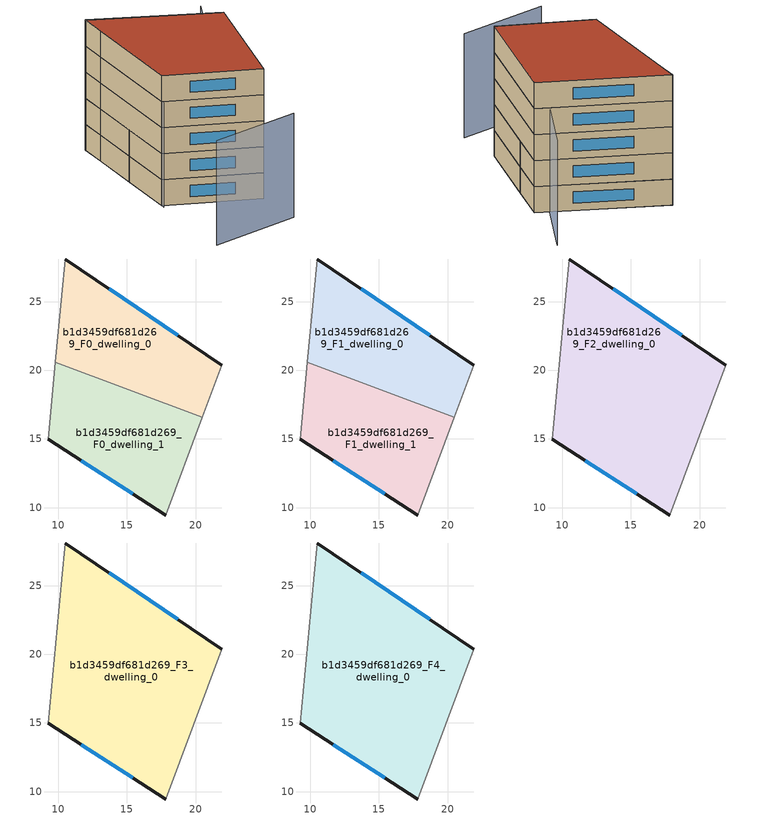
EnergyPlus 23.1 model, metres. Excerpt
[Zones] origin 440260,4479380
b1d3459df681d269_F0_dwelling_0
 floor ground (EU_floor_Construction): 20.48,16.57 21.91,20.36 10.51,28.1 10.26,25.47 9.79,20.58 z0
 wall outside (EU_wall_Construction): 10.51,28.1 21.91,20.36 z0:3
 wall adiabatic (EU_wall_Construction): 21.91,20.36 20.48,16.57 / 9.79,20.58 10.26,25.47 10.51,28.1 z0:3
 wall to b1d3459df681d269_F0_dwelling_1 (EU_wall_Construction): 20.48,16.57 9.79,20.58 z0:3
 window (EU_Window_Construction): 13.71,25.93 18.71,22.54 z0.84:2.16
b1d3459df681d269_F0_dwelling_1
 floor ground (EU_floor_Construction): 17.81,9.46 20.48,16.57 9.79,20.58 9.26,14.97 z0
 wall outside (EU_wall_Construction): 17.81,9.46 9.26,14.97 z0:3
 wall adiabatic (EU_wall_Construction): 20.48,16.57 17.81,9.46 / 9.26,14.97 9.79,20.58 z0:3
 window (EU_Window_Construction): 15.41,11.01 11.66,13.42 z0.84:2.16
b1d3459df681d269_F1_dwelling_0
 floor to b1d3459df681d269_F0_dwelling_0 (EU_floor_Construction): 20.48,16.57 21.91,20.36 10.51,28.1 10.26,25.47 9.79,20.58 z3
 wall outside (EU_wall_Construction): 10.51,28.1 21.91,20.36 z3:6
 wall adiabatic (EU_wall_Construction): 21.91,20.36 20.48,16.57 / 9.79,20.58 10.26,25.47 10.51,28.1 z3:6
 wall to b1d3459df681d269_F1_dwelling_1 (EU_wall_Construction): 20.48,16.57 9.79,20.58 z3:6
 window (EU_Window_Construction): 13.71,25.93 18.71,22.54 z3.84:5.16
b1d3459df681d269_F1_dwelling_1
 floor to b1d3459df681d269_F0_dwelling_1 (EU_floor_Construction): 17.81,9.46 20.48,16.57 9.79,20.58 9.26,14.97 z3
 wall outside (EU_wall_Construction): 17.81,9.46 9.26,14.97 z3:6
 wall adiabatic (EU_wall_Construction): 20.48,16.57 17.81,9.46 / 9.26,14.97 9.79,20.58 z3:6
 window (EU_Window_Construction): 15.41,11.01 11.66,13.42 z3.84:5.16
b1d3459df681d269_F2_dwelling_0
 floor to b1d3459df681d269_F1_dwelling_0 (EU_floor_Construction): 20.48,16.57 21.91,20.36 10.51,28.1 10.26,25.47 9.79,20.58 z6
 floor to b1d3459df681d269_F1_dwelling_1 (EU_floor_Construction): 17.81,9.46 20.48,16.57 9.79,20.58 9.26,14.97 z6
 wall outside (EU_wall_Construction): 10.51,28.1 21.91,20.36 / 17.81,9.46 9.26,14.97 z6:9
 wall adiabatic (EU_wall_Construction): 9.26,14.97 10.26,25.47 10.51,28.1 / 21.91,20.36 17.81,9.46 z6:9
 window (EU_Window_Construction): 13.71,25.93 18.71,22.54 / 15.41,11.01 11.66,13.42 z6.84:8.16
b1d3459df681d269_F3_dwelling_0
 floor to b1d3459df681d269_F2_dwelling_0 (EU_floor_Construction): 17.81,9.46 21.91,20.36 10.51,28.1 10.26,25.47 9.26,14.97 z9
 wall outside (EU_wall_Construction): 10.51,28.1 21.91,20.36 / 17.81,9.46 9.26,14.97 z9:12
 wall adiabatic (EU_wall_Construction): 9.26,14.97 10.26,25.47 10.51,28.1 / 21.91,20.36 17.81,9.46 z9:12
 window (EU_Window_Construction): 13.71,25.93 18.71,22.54 / 15.41,11.01 11.66,13.42 z9.84:11.16
b1d3459df681d269_F4_dwelling_0
 floor to b1d3459df681d269_F3_dwelling_0 (EU_floor_Construction): 17.81,9.46 21.91,20.36 10.51,28.1 10.26,25.47 9.26,14.97 z12
 wall outside (EU_wall_Construction): 10.51,28.1 21.91,20.36 / 17.81,9.46 9.26,14.97 z12:15
 wall adiabatic (EU_wall_Construction): 9.26,14.97 10.26,25.47 10.51,28.1 / 21.91,20.36 17.81,9.46 z12:15
 window (EU_Window_Construction): 13.71,25.93 18.71,22.54 / 15.41,11.01 11.66,13.42 z12.84:14.16
 roof outside (EU_roof_Construction): 21.91,20.36 17.81,9.46 9.26,14.97 10.26,25.47 10.51,28.1 z15
shading: 8.49,5.67 17.76,4.85 / 14.33,11.79 24.24,26.57 / 10.97,26.2 9.23,14.68 z0:12
[Building]
EU S2 Campaign: North Axis=0; Terrain=City; Solar Distribution=FullExterior
[Site:Location]
Madrid: Latitude=40.5; Longitude=-3.5; Time Zone=1; Elevation=609
[SizingPeriod:WeatherFileDays]
AnnualSizingPeriod: Begin Month=1; Begin Day of Month=1; End Month=12; End Day of Month=31; Day of Week for Start Day=Monday; Use Weather File Daylight Saving Period=No; Use Weather File Rain and Snow Indicators=No
[MATERIAL]
EU_InternalMass_Material: Roughness=MediumRough; Thickness=0.1; Conductivity=1; Density=1800; Specific Heat=900; Thermal Absorptance=0.9; Solar Absorptance=0.7; Visible Absorptance=0.7
[MATERIAL:NOMASS] Roughness=MediumRough; Thermal Absorptance=0.9; Solar Absorptance=0.7; Visible Absorptance=0.7
Name | Thermal Resistance
EU_wall_NoMass; EU_roof_NoMass | 2.16768
EU_floor_NoMass | 1.14339
[WINDOWMATERIAL:SIMPLEGLAZINGSYSTEM]
EU_Window_SimpleGlazing: UFactor=3.23888; Solar Heat Gain Coefficient=0.85; Visible Transmittance=0.85
[CONSTRUCTION]
EU_wall_Construction: EU_wall_NoMass
EU_roof_Construction: EU_roof_NoMass
EU_floor_Construction: EU_floor_NoMass
EU_InternalMass_Construction: EU_InternalMass_Material
EU_Window_Construction: EU_Window_SimpleGlazing
[ZONE] Type=1; Multiplier=1; Ceiling Height=autocalculate; Floor Area=autocalculate; Part of Total Floor Area=Yes
Name | Volume
b1d3459df681d269_F0_dwelling_0; b1d3459df681d269_F1_dwelling_0 | 206.347
b1d3459df681d269_F2_dwelling_0; b1d3459df681d269_F3_dwelling_0; b1d3459df681d269_F4_dwelling_0 | 412.688
b1d3459df681d269_F0_dwelling_1; b1d3459df681d269_F1_dwelling_1 | 206.328
[INTERNALMASS] Construction=EU_InternalMass_Construction
Name | Zone or ZoneList | Surface Area
b1d3459df681d269_F0_dwelling_0_EU_InternalMass | b1d3459df681d269_F0_dwelling_0 | 68.7823
b1d3459df681d269_F0_dwelling_1_EU_InternalMass | b1d3459df681d269_F0_dwelling_1 | 68.7762
b1d3459df681d269_F1_dwelling_0_EU_InternalMass | b1d3459df681d269_F1_dwelling_0 | 68.7823
b1d3459df681d269_F1_dwelling_1_EU_InternalMass | b1d3459df681d269_F1_dwelling_1 | 68.7762
b1d3459df681d269_F2_dwelling_0_EU_InternalMass | b1d3459df681d269_F2_dwelling_0 | 137.563
b1d3459df681d269_F3_dwelling_0_EU_InternalMass | b1d3459df681d269_F3_dwelling_0 | 137.563
b1d3459df681d269_F4_dwelling_0_EU_InternalMass | b1d3459df681d269_F4_dwelling_0 | 137.563
[OTHEREQUIPMENT] Fuel Type=Electricity; Design Level Calculation Method=Watts/Area; Power per Zone Floor Area=1; Fraction Latent=0; Fraction Radiant=0; Fraction Lost=0; Carbon Dioxide Generation Rate=0; EndUse Subcategory=EU_Step8_InternalGains
Name | Zone or ZoneList or Space or SpaceList | Schedule
EU_Step8_InternalGain_b1d3459df681d269_F0_dwelling_0_f000 | b1d3459df681d269_F0_dwelling_0 | EU_Step8_GainSchedule_b1d3459df681d269_F0_dwelling_0_f000
EU_Step8_InternalGain_b1d3459df681d269_F0_dwelling_1_f000 | b1d3459df681d269_F0_dwelling_1 | EU_Step8_GainSchedule_b1d3459df681d269_F0_dwelling_1_f000
EU_Step8_InternalGain_b1d3459df681d269_F1_dwelling_0_f000 | b1d3459df681d269_F1_dwelling_0 | EU_Step8_GainSchedule_b1d3459df681d269_F1_dwelling_0_f000
EU_Step8_InternalGain_b1d3459df681d269_F1_dwelling_1_f000 | b1d3459df681d269_F1_dwelling_1 | EU_Step8_GainSchedule_b1d3459df681d269_F1_dwelling_1_f000
EU_Step8_InternalGain_b1d3459df681d269_F2_dwelling_0_f000 | b1d3459df681d269_F2_dwelling_0 | EU_Step8_GainSchedule_b1d3459df681d269_F2_dwelling_0_f000
EU_Step8_InternalGain_b1d3459df681d269_F3_dwelling_0_f000 | b1d3459df681d269_F3_dwelling_0 | EU_Step8_GainSchedule_b1d3459df681d269_F3_dwelling_0_f000
EU_Step8_InternalGain_b1d3459df681d269_F4_dwelling_0_f000 | b1d3459df681d269_F4_dwelling_0 | EU_Step8_GainSchedule_b1d3459df681d269_F4_dwelling_0_f000
[ZONEVENTILATION:DESIGNFLOWRATE] Schedule=EU_AlwaysOn; Design Flow Rate Calculation Method=AirChanges/Hour; Air Changes per Hour=0.480546; Ventilation Type=Natural; Fan Pressure Rise=0; Fan Total Efficiency=1; Constant Term Coefficient=1; Temperature Term Coefficient=0; Velocity Term Coefficient=0; Velocity Squared Term Coefficient=0; Minimum Indoor Temperature=-100; Maximum Indoor Temperature=100; Delta Temperature=-100; Minimum Outdoor Temperature=-100; Maximum Outdoor Temperature=100; Maximum Wind Speed=40
Name | Zone or ZoneList or Space or SpaceList
EU_ConstantAir_b1d3459df681d269_F0_dwelling_0 | b1d3459df681d269_F0_dwelling_0
EU_ConstantAir_b1d3459df681d269_F0_dwelling_1 | b1d3459df681d269_F0_dwelling_1
EU_ConstantAir_b1d3459df681d269_F1_dwelling_0 | b1d3459df681d269_F1_dwelling_0
EU_ConstantAir_b1d3459df681d269_F1_dwelling_1 | b1d3459df681d269_F1_dwelling_1
EU_ConstantAir_b1d3459df681d269_F2_dwelling_0 | b1d3459df681d269_F2_dwelling_0
EU_ConstantAir_b1d3459df681d269_F3_dwelling_0 | b1d3459df681d269_F3_dwelling_0
EU_ConstantAir_b1d3459df681d269_F4_dwelling_0 | b1d3459df681d269_F4_dwelling_0
[HVACTEMPLATE:THERMOSTAT] Constant Heating Setpoint=20; Constant Cooling Setpoint=50
EU_HeatOnly_b1d3459df681d269_F0_dwelling_0; EU_HeatOnly_b1d3459df681d269_F0_dwelling_1; EU_HeatOnly_b1d3459df681d269_F1_dwelling_0; EU_HeatOnly_b1d3459df681d269_F1_dwelling_1; EU_HeatOnly_b1d3459df681d269_F2_dwelling_0; EU_HeatOnly_b1d3459df681d269_F3_dwelling_0; EU_HeatOnly_b1d3459df681d269_F4_dwelling_0
[HVACTEMPLATE:ZONE:IDEALLOADSAIRSYSTEM] System Availability Schedule=EU_AlwaysOn; Maximum Heating Supply Air Temperature=50; Minimum Cooling Supply Air Temperature=13; Maximum Heating Supply Air Humidity Ratio=0.0156; Minimum Cooling Supply Air Humidity Ratio=0.0077; Heating Limit=NoLimit; Cooling Limit=NoLimit; Heating Availability Schedule=EU_AlwaysOn; Cooling Availability Schedule=EU_CoolingOff; Dehumidification Control Type=ConstantSensibleHeatRatio; Cooling Sensible Heat Ratio=0.7; Dehumidification Setpoint=60; Humidification Control Type=None; Humidification Setpoint=30; Outdoor Air Method=None; Outdoor Air Flow Rate per Person=0.00944; Outdoor Air Flow Rate per Zone Floor Area=0; Outdoor Air Flow Rate per Zone=0; Demand Controlled Ventilation Type=None; Outdoor Air Economizer Type=NoEconomizer; Heat Recovery Type=None; Sensible Heat Recovery Effectiveness=0.7; Latent Heat Recovery Effectiveness=0.65
Name | Template Thermostat
b1d3459df681d269_F0_dwelling_0 | EU_HeatOnly_b1d3459df681d269_F0_dwelling_0
b1d3459df681d269_F0_dwelling_1 | EU_HeatOnly_b1d3459df681d269_F0_dwelling_1
b1d3459df681d269_F1_dwelling_0 | EU_HeatOnly_b1d3459df681d269_F1_dwelling_0
b1d3459df681d269_F1_dwelling_1 | EU_HeatOnly_b1d3459df681d269_F1_dwelling_1
b1d3459df681d269_F2_dwelling_0 | EU_HeatOnly_b1d3459df681d269_F2_dwelling_0
b1d3459df681d269_F3_dwelling_0 | EU_HeatOnly_b1d3459df681d269_F3_dwelling_0
b1d3459df681d269_F4_dwelling_0 | EU_HeatOnly_b1d3459df681d269_F4_dwelling_0
[SIZING:ZONE] Zone Cooling Design Supply Air Temperature Input Method=SupplyAirTemperature; Zone Cooling Design Supply Air Temperature=13; Zone Heating Design Supply Air Temperature Input Method=SupplyAirTemperature; Zone Heating Design Supply Air Temperature=50; Zone Cooling Design Supply Air Humidity Ratio=0.008; Zone Heating Design Supply Air Humidity Ratio=0.008; Cooling Design Air Flow Method=DesignDay; Cooling Design Air Flow Rate=0; Cooling Minimum Air Flow per Zone Floor Area=0.000762; Cooling Minimum Air Flow=0; Cooling Minimum Air Flow Fraction=0.2; Heating Design Air Flow Method=DesignDay; Heating Design Air Flow Rate=0; Heating Maximum Air Flow per Zone Floor Area=0.002032; Heating Maximum Air Flow=0.141576; Heating Maximum Air Flow Fraction=0.3; Account for Dedicated Outdoor Air System=No; Dedicated Outdoor Air System Control Strategy=NeutralSupplyAir; Dedicated Outdoor Air Low Setpoint Temperature for Design=autosize; Dedicated Outdoor Air High Setpoint Temperature for Design=autosize; Zone Load Sizing Method=Sensible Load Only No Latent Load; Zone Latent Cooling Design Supply Air Humidity Ratio Input Method=HumidityRatioDifference; Zone Cooling Design Supply Air Humidity Ratio Difference=0.005; Zone Latent Heating Design Supply Air Humidity Ratio Input Method=HumidityRatioDifference; Zone Humidification Design Supply Air Humidity Ratio Difference=0.005
b1d3459df681d269_F0_dwelling_0; b1d3459df681d269_F0_dwelling_1; b1d3459df681d269_F1_dwelling_0; b1d3459df681d269_F1_dwelling_1; b1d3459df681d269_F2_dwelling_0; b1d3459df681d269_F3_dwelling_0; b1d3459df681d269_F4_dwelling_0
[SCHEDULE:CONSTANT]
Name | Hourly Value
EU_AlwaysOn | 1
EU_CoolingOff | 0
[SCHEDULE:FILE] Column Number=1; Rows to Skip at Top=0; Number of Hours of Data=8760; Column Separator=Comma; Interpolate to Timestep=No; Minutes per Item=60; Adjust Schedule for Daylight Savings=Yes
Name | File
EU_Step8_GainSchedule_b1d3459df681d269_F0_dwelling_0_f000 | ../../schedules/b1d3459df681d269/b1d3459df681d269_F0_dwelling_0_f000_gain.csv
EU_Step8_GainSchedule_b1d3459df681d269_F0_dwelling_1_f000 | ../../schedules/b1d3459df681d269/b1d3459df681d269_F0_dwelling_1_f000_gain.csv
EU_Step8_GainSchedule_b1d3459df681d269_F1_dwelling_0_f000 | ../../schedules/b1d3459df681d269/b1d3459df681d269_F1_dwelling_0_f000_gain.csv
EU_Step8_GainSchedule_b1d3459df681d269_F1_dwelling_1_f000 | ../../schedules/b1d3459df681d269/b1d3459df681d269_F1_dwelling_1_f000_gain.csv
EU_Step8_GainSchedule_b1d3459df681d269_F2_dwelling_0_f000 | ../../schedules/b1d3459df681d269/b1d3459df681d269_F2_dwelling_0_f000_gain.csv
EU_Step8_GainSchedule_b1d3459df681d269_F3_dwelling_0_f000 | ../../schedules/b1d3459df681d269/b1d3459df681d269_F3_dwelling_0_f000_gain.csv
EU_Step8_GainSchedule_b1d3459df681d269_F4_dwelling_0_f000 | ../../schedules/b1d3459df681d269/b1d3459df681d269_F4_dwelling_0_f000_gain.csv
